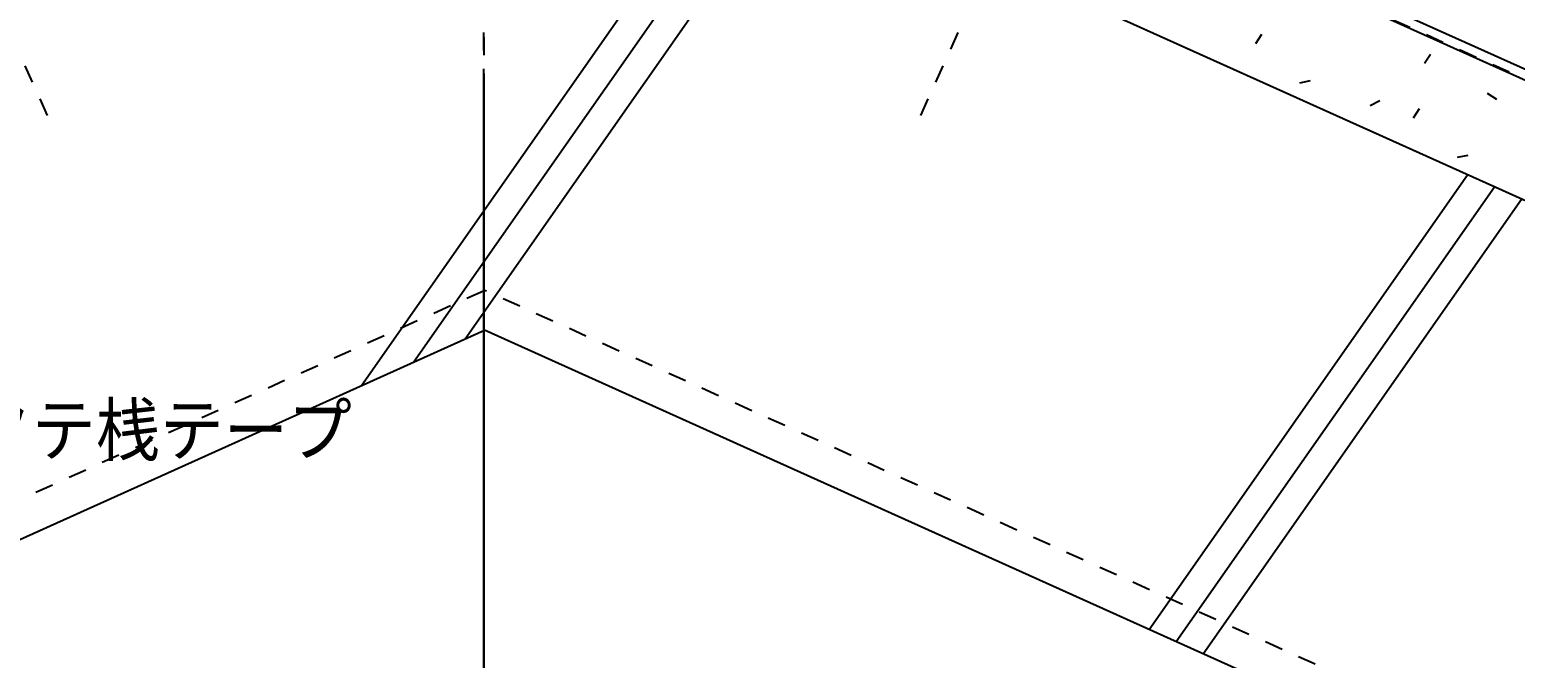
# Model space of a CAD drawing. Extents: x -1727 to 4652, y -2308 to 2357.
# Drawn here: x 2102 to 2510.7, y 285.8 to 458.7 of the extents above; entities that cross this region are included whole.
import ezdxf

# ---------------------------------------------------------------- set-up
doc = ezdxf.new("R2010")
doc.units = 0
doc.header["$LTSCALE"] = 5
doc.linetypes.add('DASHDOT', pattern=[43, 40, -1, 1, -1])
doc.linetypes.add('DOT', pattern=[2, 1, -1])
for name, color, linetype in [('0-1', 7, 'CONTINUOUS'), ('0-3', 7, 'CONTINUOUS'), ('0-4', 7, 'CONTINUOUS'), ('0-F', 7, 'CONTINUOUS')]:
    doc.layers.add(name, color=color, linetype=linetype)
doc.styles.get("Standard").update_dxf_attribs({"font": 'txt.shx', "bigfont": 'extfont.shx'})

msp = doc.modelspace()

# ---------------------------------------------------------------- linework, layer by layer
at = {"layer": '0-1', "color": 4, "linetype": 'DASHDOT'}
msp.add_line((2227.0147, 246.6826), (2227.0147, 892.9735), dxfattribs=at)
at = {"layer": '0-1', "color": 7, "linetype": 'CONTINUOUS'}
msp.add_line((2895.144, 275.9734), (2227.6391, 576.3471), dxfattribs=at)
at = {"layer": '0-1', "color": 7, "linetype": 'DOT'}
msp.add_line((2892.0194, 274.6636), (2226.7324, 574.0392), dxfattribs=at)
at = {"layer": '0-4', "color": 4, "linetype": 'DASHDOT'}
msp.add_line((2226.9225, 247.9679), (2226.9225, 894.2588), dxfattribs=at)
at = {"layer": '0-4', "color": 4, "linetype": 'CONTINUOUS'}
for p, q in [((2925.789, 259.2177), (2227.1198, 573.6181)), ((2913.4189, 231.6961), (2227.0606, 540.5567)), ((1843.3611, 203.4045), (2227.0606, 376.0689)), ((2624.7983, 197.0873), (2227.0606, 376.0689))]:
    msp.add_line(p, q, dxfattribs=at)
at = {"layer": '0-4', "color": 7, "linetype": 'CONTINUOUS'}
for p, q in [((2193.2675, 360.862), (2297.0408, 509.0657)), ((2207.5266, 367.2786), (2304.467, 505.7239)), ((2221.7858, 373.6952), (2311.8932, 502.382)), ((2440.8422, 457.3867), (2439.1908, 454.8819)), ((2487.3062, 451.9469), (2485.6552, 449.4425)), ((2454.2119, 444.6401), (2451.2731, 444.0365)), ((2473.4457, 439.152), (2470.7637, 437.8088)), ((2502.9705, 441.2377), (2505.4751, 439.5863)), ((2484.2412, 436.9159), (2482.5898, 434.4112)), ((2497.6109, 424.1693), (2494.6722, 423.5657)), ((2409.9695, 293.7601), (2497.5493, 418.837)), ((2417.3957, 290.4183), (2504.9755, 415.4952)), ((2424.822, 287.0765), (2512.4018, 412.1534))]:
    msp.add_line(p, q, dxfattribs=at)
at = {"layer": '0-4', "color": 4, "linetype": 'DOT'}
for p in [(1839.2574, 212.5237), (2628.902, 206.2065)]:
    msp.add_line(p, (2227.0606, 387.0347), dxfattribs=at)
at = {"layer": '0-F', "color": 1, "linetype": 'DOT'}
for p, q in [((2106.8837, 435.1471), (1992.6957, 688.9014)), ((2347.1458, 435.1471), (2461.3338, 688.9014))]:
    msp.add_line(p, q, dxfattribs=at)

# ---------------------------------------------------------------- texts
at = {"layer": '0-3', "color": 7}
msp.add_text('タテ桟テープ', height=16, dxfattribs=at).set_placement((2084.9787, 340.0835))

doc.saveas('drawing.dxf')
